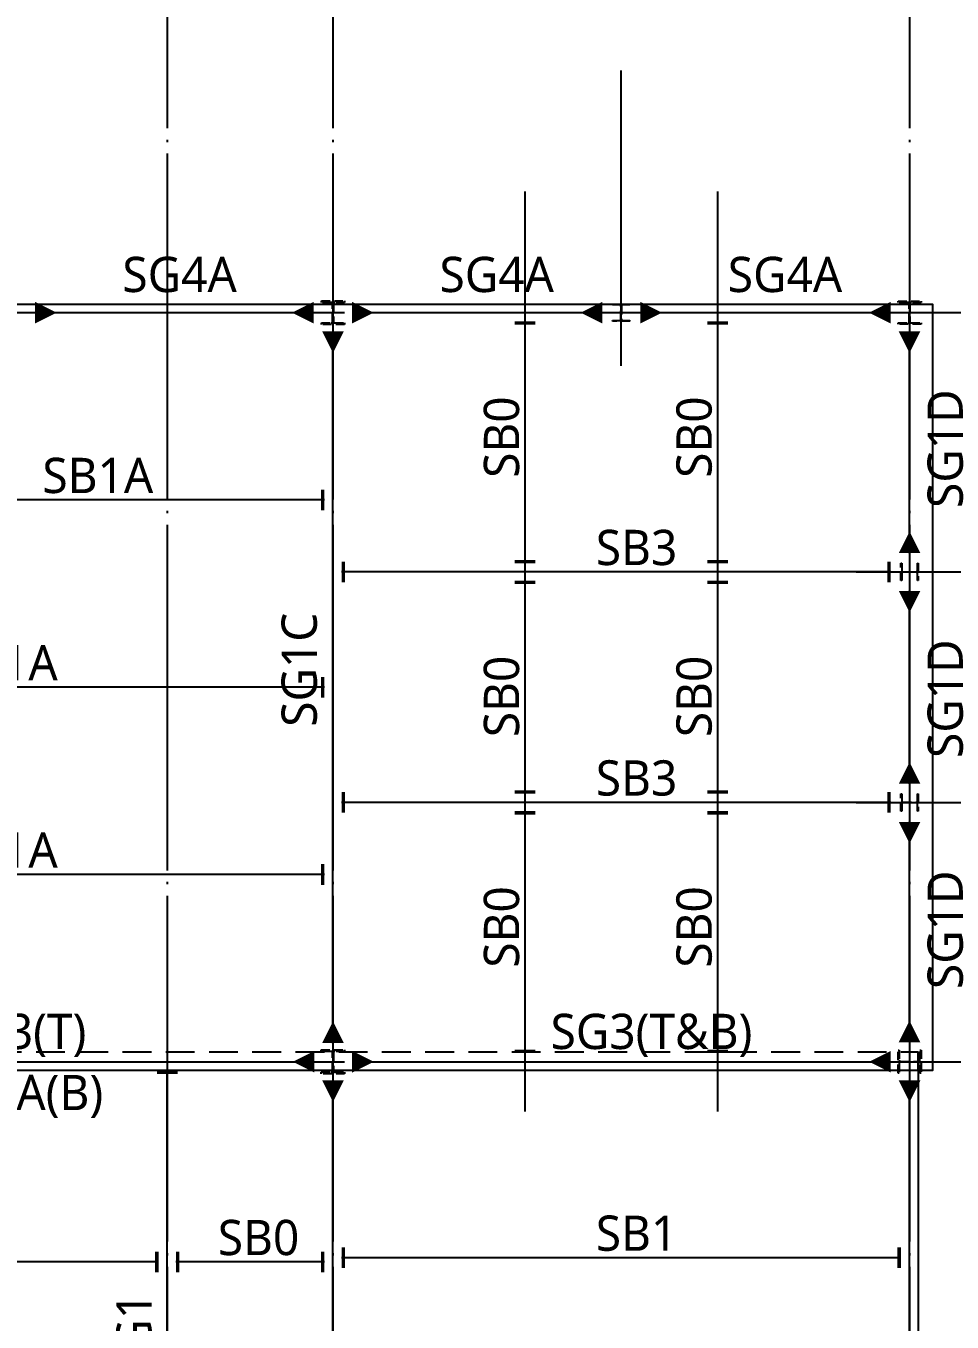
# Model space of a CAD drawing. Header units: millimetres. Extents: x -734060 to 504600, y -7739 to 118800.
# Drawn here: x 433575 to 449637, y 68382 to 90876 of the extents above; entities that cross this region are included whole.
import ezdxf

# ---------------------------------------------------------------- set-up
doc = ezdxf.new("R2010")
doc.units = ezdxf.units.MM
doc.header["$LTSCALE"] = 200
for name, pattern in [('CEN-GAUN', [32.2, 30, -1, 0.2, -1]), ('CONTINOUS', [0]), ('HID2-GAUN', [3.75, 2.5, -1.25]), ('HIDDEN', [0.375, 0.25, -0.125])]:
    doc.linetypes.add(name, pattern=pattern)
doc.layers.get('DEFPOINTS').update_dxf_attribs({"color": 137})
for name, color, linetype in [('CEN', 1, 'CEN-GAUN'), ('S-STG', 4, 'Continuous'), ('Slab Line', 7, 'Continuous'), ('Z-STL-BEAM', 6, 'Continuous'), ('Z-하부구조체', 6, 'HIDDEN')]:
    doc.layers.add(name, color=color, linetype=linetype)
doc.styles.add('ROMANS', font='malgun.ttf')
doc.styles.add('휘츠', font='malgun.ttf')
doc.dimstyles.new('STL-MOM-150', dxfattribs={"dimscale": 150, "dimtxt": 3, "dimasz": 1, "dimexe": 1.25, "dimexo": 0.625, "dimgap": 1.5, "dimtad": 1, "dimtxsty": 'ROMANS', "dimblk": 'DOT_MOM', "dimcen": 0, "dimse1": 1, "dimse2": 1, "dimclrt": 2, "dimadec": 0, "dimazin": 0, "dimtfac": 1, "dimtmove": 2, "dimatfit": 3, "dimfxl": 1.25, "dimarcsym": 0})

# ---------------------------------------------------------------- blocks, each defined once
blk = doc.blocks.new('DOT_MOM')
at = {"color": 0}
blk.add_lwpolyline([(-3.5, 0, 0, 2.5, 0), (-1, 0, 2.5, 2.5, 0)], format="xyseb", dxfattribs=at)
blk = doc.blocks.new('*D242')
at = {"layer": 'DEFPOINTS', "color": 0, "transparency": 16777216}
for p in [(428081, 72900), (438726, 72900), (438726, 72900)]:
    blk.add_point(p, dxfattribs=at)
at = {"layer": 'S-STG', "lineweight": -2, "transparency": 16777216}
blk.add_line((428231, 72900), (438576, 72900), dxfattribs=at)
at = {"layer": 'S-STG', "lineweight": -2, "transparency": 16777216, "xscale": 150, "yscale": 150, "zscale": 150, "rotation": 180}
blk.add_blockref('DOT_MOM', (428081, 72900), dxfattribs=at)
at = {"layer": 'S-STG', "lineweight": -2, "transparency": 16777216, "xscale": 150, "yscale": 150, "zscale": 150}
blk.add_blockref('DOT_MOM', (438726, 72900), dxfattribs=at)
at = {"layer": 'S-STG', "color": 4, "transparency": 16777216, "insert": (433424, 73359), "char_height": 875, "attachment_point": 5, "style": '휘츠'}
blk.add_mtext('{\\H0.7x;SG3(T)}', dxfattribs=at)
blk = doc.blocks.new('*D246')
at = {"layer": 'DEFPOINTS', "color": 0, "transparency": 16777216}
for p in [(439081, 72900), (448723, 72900), (448723, 72900)]:
    blk.add_point(p, dxfattribs=at)
at = {"layer": 'S-STG', "lineweight": -2, "transparency": 16777216}
blk.add_line((439231, 72900), (448573, 72900), dxfattribs=at)
at = {"layer": 'S-STG', "lineweight": -2, "transparency": 16777216, "xscale": 150, "yscale": 150, "zscale": 150, "rotation": 180}
blk.add_blockref('DOT_MOM', (439081, 72900), dxfattribs=at)
at = {"layer": 'S-STG', "lineweight": -2, "transparency": 16777216, "xscale": 150, "yscale": 150, "zscale": 150}
blk.add_blockref('DOT_MOM', (448723, 72900), dxfattribs=at)
at = {"layer": 'S-STG', "color": 4, "transparency": 16777216, "insert": (444424, 73359), "char_height": 875, "attachment_point": 5, "style": '휘츠'}
blk.add_mtext('{\\H0.7x;SG3(T&B)}', dxfattribs=at)
blk = doc.blocks.new('*D250')
at = {"layer": 'DEFPOINTS', "color": 0, "transparency": 16777216}
for p in [(438900, 72725), (438900, 72725), (438900, 56075)]:
    blk.add_point(p, dxfattribs=at)
at = {"layer": 'S-STG', "lineweight": -2, "transparency": 16777216}
blk.add_line((438900, 56225), (438900, 72575), dxfattribs=at)
at = {"layer": 'S-STG', "lineweight": -2, "transparency": 16777216, "xscale": 150, "yscale": 150, "zscale": 150}
for p, rotation in [((438900, 72725), 90), ((438900, 56075), 270)]:
    blk.add_blockref('DOT_MOM', p, dxfattribs=dict(at, rotation=rotation))
at = {"layer": 'S-STG', "color": 4, "transparency": 16777216, "insert": (438418, 64220), "char_height": 875, "attachment_point": 5, "rotation": 90, "style": '휘츠'}
blk.add_mtext('{\\H0.7x;SG2}', dxfattribs=at)
blk = doc.blocks.new('*D254')
at = {"layer": 'DEFPOINTS', "color": 0, "transparency": 16777216}
for p in [(448900, 72725), (448900, 72725), (448900, 56075)]:
    blk.add_point(p, dxfattribs=at)
at = {"layer": 'S-STG', "lineweight": -2, "transparency": 16777216}
blk.add_line((448900, 56225), (448900, 72575), dxfattribs=at)
at = {"layer": 'S-STG', "lineweight": -2, "transparency": 16777216, "xscale": 150, "yscale": 150, "zscale": 150}
for p, rotation in [((448900, 72725), 90), ((448900, 56075), 270)]:
    blk.add_blockref('DOT_MOM', p, dxfattribs=dict(at, rotation=rotation))
at = {"layer": 'S-STG', "color": 4, "transparency": 16777216, "insert": (449556, 64727), "char_height": 875, "attachment_point": 5, "rotation": 90, "style": '휘츠'}
blk.add_mtext('{\\H0.7x;SG2A}', dxfattribs=at)
blk = doc.blocks.new('DOT_PIN')
at = {"layer": 'Z-STL-BEAM', "ltscale": 0.4, "const_width": 0.4}
blk.add_lwpolyline([(-1.2, 1.2), (-1.2, -1.2)], dxfattribs=at)
blk = doc.blocks.new('*D264')
at = {"layer": 'DEFPOINTS', "color": 0, "ltscale": 0.4, "transparency": 16777216}
for p in [(438900, 69500), (438900, 69500), (448900, 69500)]:
    blk.add_point(p, dxfattribs=at)
at = {"layer": 'Z-STL-BEAM', "lineweight": -2, "ltscale": 0.4, "transparency": 16777216}
blk.add_line((448750, 69500), (439050, 69500), dxfattribs=at)
at = {"layer": 'Z-STL-BEAM', "lineweight": -2, "ltscale": 0.4, "transparency": 16777216, "xscale": 150, "yscale": 150, "zscale": 150, "rotation": 180}
blk.add_blockref('DOT_PIN', (438900, 69500), dxfattribs=at)
at = {"layer": 'Z-STL-BEAM', "lineweight": -2, "ltscale": 0.4, "transparency": 16777216, "xscale": 150, "yscale": 150, "zscale": 150}
blk.add_blockref('DOT_PIN', (448900, 69500), dxfattribs=at)
at = {"layer": 'Z-STL-BEAM', "color": 2, "ltscale": 0.4, "transparency": 16777216, "insert": (444165, 69921), "char_height": 875, "attachment_point": 5, "style": '휘츠'}
blk.add_mtext('{\\H0.7x;SB1}', dxfattribs=at)
blk = doc.blocks.new('*D310')
at = {"layer": 'DEFPOINTS', "color": 0, "transparency": 16777216}
for p in [(438900, 85725), (438900, 85725), (438900, 73075)]:
    blk.add_point(p, dxfattribs=at)
at = {"layer": 'S-STG', "lineweight": -2, "transparency": 16777216}
blk.add_line((438900, 73225), (438900, 85575), dxfattribs=at)
at = {"layer": 'S-STG', "lineweight": -2, "transparency": 16777216, "xscale": 150, "yscale": 150, "zscale": 150}
for p, rotation in [((438900, 85725), 90), ((438900, 73075), 270)]:
    blk.add_blockref('DOT_MOM', p, dxfattribs=dict(at, rotation=rotation))
at = {"layer": 'S-STG', "color": 4, "transparency": 16777216, "insert": (438318, 79703), "char_height": 875, "attachment_point": 5, "rotation": 90, "style": '휘츠'}
blk.add_mtext('{\\H0.7x;SG1C}', dxfattribs=at)
blk = doc.blocks.new('*D760')
at = {"layer": 'DEFPOINTS', "color": 0, "ltscale": 0.4, "transparency": 16777216}
for p in [(438900, 81400), (438900, 81400), (448725, 81400)]:
    blk.add_point(p, dxfattribs=at)
at = {"layer": 'Z-STL-BEAM', "lineweight": -2, "ltscale": 0.4, "transparency": 16777216}
blk.add_line((448575, 81400), (439050, 81400), dxfattribs=at)
at = {"layer": 'Z-STL-BEAM', "lineweight": -2, "ltscale": 0.4, "transparency": 16777216, "xscale": 150, "yscale": 150, "zscale": 150, "rotation": 180}
blk.add_blockref('DOT_PIN', (438900, 81400), dxfattribs=at)
at = {"layer": 'Z-STL-BEAM', "lineweight": -2, "ltscale": 0.4, "transparency": 16777216, "xscale": 150, "yscale": 150, "zscale": 150}
blk.add_blockref('DOT_PIN', (448725, 81400), dxfattribs=at)
at = {"layer": 'Z-STL-BEAM', "color": 2, "ltscale": 0.4, "transparency": 16777216, "insert": (444165, 81821), "char_height": 875, "attachment_point": 5, "style": '휘츠'}
blk.add_mtext('{\\H0.7x;SB3}', dxfattribs=at)
blk = doc.blocks.new('*D762')
at = {"layer": 'DEFPOINTS', "color": 0, "ltscale": 0.4, "transparency": 16777216}
for p in [(438900, 77400), (438900, 77400), (448725, 77400)]:
    blk.add_point(p, dxfattribs=at)
at = {"layer": 'Z-STL-BEAM', "lineweight": -2, "ltscale": 0.4, "transparency": 16777216}
blk.add_line((448575, 77400), (439050, 77400), dxfattribs=at)
at = {"layer": 'Z-STL-BEAM', "lineweight": -2, "ltscale": 0.4, "transparency": 16777216, "xscale": 150, "yscale": 150, "zscale": 150, "rotation": 180}
blk.add_blockref('DOT_PIN', (438900, 77400), dxfattribs=at)
at = {"layer": 'Z-STL-BEAM', "lineweight": -2, "ltscale": 0.4, "transparency": 16777216, "xscale": 150, "yscale": 150, "zscale": 150}
blk.add_blockref('DOT_PIN', (448725, 77400), dxfattribs=at)
at = {"layer": 'Z-STL-BEAM', "color": 2, "ltscale": 0.4, "transparency": 16777216, "insert": (444165, 77821), "char_height": 875, "attachment_point": 5, "style": '휘츠'}
blk.add_mtext('{\\H0.7x;SB3}', dxfattribs=at)
blk = doc.blocks.new('*D764')
at = {"layer": 'DEFPOINTS', "color": 0, "ltscale": 0.4, "transparency": 16777216}
for p in [(427900, 82650), (427900, 82650), (438900, 82650)]:
    blk.add_point(p, dxfattribs=at)
at = {"layer": 'Z-STL-BEAM', "lineweight": -2, "ltscale": 0.4, "transparency": 16777216}
blk.add_line((438750, 82650), (428050, 82650), dxfattribs=at)
at = {"layer": 'Z-STL-BEAM', "lineweight": -2, "ltscale": 0.4, "transparency": 16777216, "xscale": 150, "yscale": 150, "zscale": 150, "rotation": 180}
blk.add_blockref('DOT_PIN', (427900, 82650), dxfattribs=at)
at = {"layer": 'Z-STL-BEAM', "lineweight": -2, "ltscale": 0.4, "transparency": 16777216, "xscale": 150, "yscale": 150, "zscale": 150}
blk.add_blockref('DOT_PIN', (438900, 82650), dxfattribs=at)
at = {"layer": 'Z-STL-BEAM', "color": 2, "ltscale": 0.4, "transparency": 16777216, "insert": (434822, 83071), "char_height": 875, "attachment_point": 5, "style": '휘츠'}
blk.add_mtext('{\\H0.7x;SB1A}', dxfattribs=at)
blk = doc.blocks.new('*D766')
at = {"layer": 'DEFPOINTS', "color": 0, "ltscale": 0.4, "transparency": 16777216}
for p in [(427900, 79400), (427900, 79400), (438900, 79400)]:
    blk.add_point(p, dxfattribs=at)
at = {"layer": 'Z-STL-BEAM', "lineweight": -2, "ltscale": 0.4, "transparency": 16777216}
blk.add_line((438750, 79400), (428050, 79400), dxfattribs=at)
at = {"layer": 'Z-STL-BEAM', "lineweight": -2, "ltscale": 0.4, "transparency": 16777216, "xscale": 150, "yscale": 150, "zscale": 150, "rotation": 180}
blk.add_blockref('DOT_PIN', (427900, 79400), dxfattribs=at)
at = {"layer": 'Z-STL-BEAM', "lineweight": -2, "ltscale": 0.4, "transparency": 16777216, "xscale": 150, "yscale": 150, "zscale": 150}
blk.add_blockref('DOT_PIN', (438900, 79400), dxfattribs=at)
at = {"layer": 'Z-STL-BEAM', "color": 2, "ltscale": 0.4, "transparency": 16777216, "insert": (433165, 79821), "char_height": 875, "attachment_point": 5, "style": '휘츠'}
blk.add_mtext('{\\H0.7x;SB1A}', dxfattribs=at)
blk = doc.blocks.new('*D768')
at = {"layer": 'DEFPOINTS', "color": 0, "ltscale": 0.4, "transparency": 16777216}
for p in [(427900, 76150), (427900, 76150), (438900, 76150)]:
    blk.add_point(p, dxfattribs=at)
at = {"layer": 'Z-STL-BEAM', "lineweight": -2, "ltscale": 0.4, "transparency": 16777216}
blk.add_line((438750, 76150), (428050, 76150), dxfattribs=at)
at = {"layer": 'Z-STL-BEAM', "lineweight": -2, "ltscale": 0.4, "transparency": 16777216, "xscale": 150, "yscale": 150, "zscale": 150, "rotation": 180}
blk.add_blockref('DOT_PIN', (427900, 76150), dxfattribs=at)
at = {"layer": 'Z-STL-BEAM', "lineweight": -2, "ltscale": 0.4, "transparency": 16777216, "xscale": 150, "yscale": 150, "zscale": 150}
blk.add_blockref('DOT_PIN', (438900, 76150), dxfattribs=at)
at = {"layer": 'Z-STL-BEAM', "color": 2, "ltscale": 0.4, "transparency": 16777216, "insert": (433165, 76571), "char_height": 875, "attachment_point": 5, "style": '휘츠'}
blk.add_mtext('{\\H0.7x;SB1A}', dxfattribs=at)
blk = doc.blocks.new('*D776')
at = {"layer": 'DEFPOINTS', "color": 0, "transparency": 16777216}
for p in [(448900, 85725), (448900, 85725), (448900, 81578)]:
    blk.add_point(p, dxfattribs=at)
at = {"layer": 'S-STG', "lineweight": -2, "transparency": 16777216}
blk.add_line((448900, 81728), (448900, 85575), dxfattribs=at)
at = {"layer": 'S-STG', "lineweight": -2, "transparency": 16777216, "xscale": 150, "yscale": 150, "zscale": 150}
for p, rotation in [((448900, 85725), 90), ((448900, 81578), 270)]:
    blk.add_blockref('DOT_MOM', p, dxfattribs=dict(at, rotation=rotation))
at = {"layer": 'S-STG', "color": 4, "transparency": 16777216, "insert": (449522, 83540), "char_height": 875, "attachment_point": 5, "rotation": 90, "style": '휘츠'}
blk.add_mtext('{\\H0.7x;SG1D}', dxfattribs=at)
blk = doc.blocks.new('*D778')
at = {"layer": 'DEFPOINTS', "color": 0, "transparency": 16777216}
for p in [(448900, 77211), (448900, 77211), (448900, 73088)]:
    blk.add_point(p, dxfattribs=at)
at = {"layer": 'S-STG', "lineweight": -2, "transparency": 16777216}
blk.add_line((448900, 73238), (448900, 77061), dxfattribs=at)
at = {"layer": 'S-STG', "lineweight": -2, "transparency": 16777216, "xscale": 150, "yscale": 150, "zscale": 150}
for p, rotation in [((448900, 77211), 90), ((448900, 73088), 270)]:
    blk.add_blockref('DOT_MOM', p, dxfattribs=dict(at, rotation=rotation))
at = {"layer": 'S-STG', "color": 4, "transparency": 16777216, "insert": (449522, 75191), "char_height": 875, "attachment_point": 5, "rotation": 90, "style": '휘츠'}
blk.add_mtext('{\\H0.7x;SG1D}', dxfattribs=at)
blk = doc.blocks.new('*D800')
at = {"layer": 'DEFPOINTS', "color": 0, "transparency": 16777216}
for p in [(428081, 72900), (438726, 72900), (438726, 72900)]:
    blk.add_point(p, dxfattribs=at)
at = {"layer": 'S-STG', "lineweight": -2, "transparency": 16777216}
blk.add_line((428231, 72900), (438576, 72900), dxfattribs=at)
at = {"layer": 'S-STG', "lineweight": -2, "transparency": 16777216, "xscale": 150, "yscale": 150, "zscale": 150, "rotation": 180}
blk.add_blockref('DOT_MOM', (428081, 72900), dxfattribs=at)
at = {"layer": 'S-STG', "lineweight": -2, "transparency": 16777216, "xscale": 150, "yscale": 150, "zscale": 150}
blk.add_blockref('DOT_MOM', (438726, 72900), dxfattribs=at)
at = {"layer": 'S-STG', "color": 4, "transparency": 16777216, "insert": (433424, 72299), "char_height": 875, "attachment_point": 5, "style": '휘츠'}
blk.add_mtext('{\\H0.7x;SG3A(B)}', dxfattribs=at)
blk = doc.blocks.new('*D802')
at = {"layer": 'DEFPOINTS', "color": 0, "transparency": 16777216}
for p in [(436025, 72900), (436025, 72900), (436025, 62023)]:
    blk.add_point(p, dxfattribs=at)
at = {"layer": 'S-STG', "lineweight": -2, "transparency": 16777216}
blk.add_line((436025, 62173), (436025, 72750), dxfattribs=at)
at = {"layer": 'S-STG', "lineweight": -2, "transparency": 16777216, "xscale": 150, "yscale": 150, "zscale": 150}
for name, p, rotation in [('DOT_PIN', (436025, 72900), 90), ('DOT_MOM', (436025, 62023), 270)]:
    blk.add_blockref(name, p, dxfattribs=dict(at, rotation=rotation))
at = {"layer": 'S-STG', "color": 4, "transparency": 16777216, "insert": (435452, 67931), "char_height": 875, "attachment_point": 5, "rotation": 90, "style": '휘츠'}
blk.add_mtext('{\\H0.7x;TSG1}', dxfattribs=at)
blk = doc.blocks.new('*D804')
at = {"layer": 'DEFPOINTS', "color": 0, "ltscale": 0.4, "transparency": 16777216}
for p in [(427900, 69425), (427900, 69425), (436025, 69425)]:
    blk.add_point(p, dxfattribs=at)
at = {"layer": 'Z-STL-BEAM', "lineweight": -2, "ltscale": 0.4, "transparency": 16777216}
blk.add_line((435875, 69425), (428050, 69425), dxfattribs=at)
at = {"layer": 'Z-STL-BEAM', "lineweight": -2, "ltscale": 0.4, "transparency": 16777216, "xscale": 150, "yscale": 150, "zscale": 150, "rotation": 180}
blk.add_blockref('DOT_PIN', (427900, 69425), dxfattribs=at)
at = {"layer": 'Z-STL-BEAM', "lineweight": -2, "ltscale": 0.4, "transparency": 16777216, "xscale": 150, "yscale": 150, "zscale": 150}
blk.add_blockref('DOT_PIN', (436025, 69425), dxfattribs=at)
at = {"layer": 'Z-STL-BEAM', "color": 2, "ltscale": 0.4, "transparency": 16777216, "insert": (432003, 69846), "char_height": 875, "attachment_point": 5, "style": '휘츠'}
blk.add_mtext('{\\H0.7x;SB2}', dxfattribs=at)
blk = doc.blocks.new('*D806')
at = {"layer": 'DEFPOINTS', "color": 0, "ltscale": 0.4, "transparency": 16777216}
for p in [(436025, 69425), (436025, 69425), (438900, 69425)]:
    blk.add_point(p, dxfattribs=at)
at = {"layer": 'Z-STL-BEAM', "lineweight": -2, "ltscale": 0.4, "transparency": 16777216}
blk.add_line((438750, 69425), (436175, 69425), dxfattribs=at)
at = {"layer": 'Z-STL-BEAM', "lineweight": -2, "ltscale": 0.4, "transparency": 16777216, "xscale": 150, "yscale": 150, "zscale": 150, "rotation": 180}
blk.add_blockref('DOT_PIN', (436025, 69425), dxfattribs=at)
at = {"layer": 'Z-STL-BEAM', "lineweight": -2, "ltscale": 0.4, "transparency": 16777216, "xscale": 150, "yscale": 150, "zscale": 150}
blk.add_blockref('DOT_PIN', (438900, 69425), dxfattribs=at)
at = {"layer": 'Z-STL-BEAM', "color": 2, "ltscale": 0.4, "transparency": 16777216, "insert": (437609, 69846), "char_height": 875, "attachment_point": 5, "style": '휘츠'}
blk.add_mtext('{\\H0.7x;SB0}', dxfattribs=at)
blk = doc.blocks.new('*D814')
at = {"layer": 'DEFPOINTS', "color": 0, "transparency": 16777216}
for p in [(448900, 81221), (448900, 81221), (448900, 77574)]:
    blk.add_point(p, dxfattribs=at)
at = {"layer": 'S-STG', "lineweight": -2, "transparency": 16777216}
blk.add_line((448900, 77724), (448900, 81071), dxfattribs=at)
at = {"layer": 'S-STG', "lineweight": -2, "transparency": 16777216, "xscale": 150, "yscale": 150, "zscale": 150}
for p, rotation in [((448900, 81221), 90), ((448900, 77574), 270)]:
    blk.add_blockref('DOT_MOM', p, dxfattribs=dict(at, rotation=rotation))
at = {"layer": 'S-STG', "color": 4, "transparency": 16777216, "insert": (449522, 79201), "char_height": 875, "attachment_point": 5, "rotation": 90, "style": '휘츠'}
blk.add_mtext('{\\H0.7x;SG1D}', dxfattribs=at)
blk = doc.blocks.new('*D816')
at = {"layer": 'DEFPOINTS', "color": 0, "ltscale": 0.4, "transparency": 16777216}
for p in [(442230, 85900), (442230, 81400), (442230, 81400)]:
    blk.add_point(p, dxfattribs=at)
at = {"layer": 'Z-STL-BEAM', "lineweight": -2, "ltscale": 0.4, "transparency": 16777216}
blk.add_line((442230, 85750), (442230, 81550), dxfattribs=at)
at = {"layer": 'Z-STL-BEAM', "lineweight": -2, "ltscale": 0.4, "transparency": 16777216, "xscale": 150, "yscale": 150, "zscale": 150}
for p, rotation in [((442230, 85900), 90), ((442230, 81400), 270)]:
    blk.add_blockref('DOT_PIN', p, dxfattribs=dict(at, rotation=rotation))
at = {"layer": 'Z-STL-BEAM', "color": 2, "ltscale": 0.4, "transparency": 16777216, "insert": (441826, 83740), "char_height": 875, "attachment_point": 5, "rotation": 90, "style": '휘츠'}
blk.add_mtext('{\\H0.7x;SB0}', dxfattribs=at)
blk = doc.blocks.new('*D818')
at = {"layer": 'DEFPOINTS', "color": 0, "ltscale": 0.4, "transparency": 16777216}
for p in [(442230, 81400), (442230, 77400), (442230, 77400)]:
    blk.add_point(p, dxfattribs=at)
at = {"layer": 'Z-STL-BEAM', "lineweight": -2, "ltscale": 0.4, "transparency": 16777216}
blk.add_line((442230, 81250), (442230, 77550), dxfattribs=at)
at = {"layer": 'Z-STL-BEAM', "lineweight": -2, "ltscale": 0.4, "transparency": 16777216, "xscale": 150, "yscale": 150, "zscale": 150}
for p, rotation in [((442230, 81400), 90), ((442230, 77400), 270)]:
    blk.add_blockref('DOT_PIN', p, dxfattribs=dict(at, rotation=rotation))
at = {"layer": 'Z-STL-BEAM', "color": 2, "ltscale": 0.4, "transparency": 16777216, "insert": (441826, 79240), "char_height": 875, "attachment_point": 5, "rotation": 90, "style": '휘츠'}
blk.add_mtext('{\\H0.7x;SB0}', dxfattribs=at)
blk = doc.blocks.new('*D820')
at = {"layer": 'DEFPOINTS', "color": 0, "ltscale": 0.4, "transparency": 16777216}
for p in [(442230, 77400), (442230, 72900), (442230, 72900)]:
    blk.add_point(p, dxfattribs=at)
at = {"layer": 'Z-STL-BEAM', "lineweight": -2, "ltscale": 0.4, "transparency": 16777216}
blk.add_line((442230, 77250), (442230, 73050), dxfattribs=at)
at = {"layer": 'Z-STL-BEAM', "lineweight": -2, "ltscale": 0.4, "transparency": 16777216, "xscale": 150, "yscale": 150, "zscale": 150}
for p, rotation in [((442230, 77400), 90), ((442230, 72900), 270)]:
    blk.add_blockref('DOT_PIN', p, dxfattribs=dict(at, rotation=rotation))
at = {"layer": 'Z-STL-BEAM', "color": 2, "ltscale": 0.4, "transparency": 16777216, "insert": (441826, 75240), "char_height": 875, "attachment_point": 5, "rotation": 90, "style": '휘츠'}
blk.add_mtext('{\\H0.7x;SB0}', dxfattribs=at)
blk = doc.blocks.new('*D822')
at = {"layer": 'DEFPOINTS', "color": 0, "ltscale": 0.4, "transparency": 16777216}
for p in [(445570, 85900), (445570, 81400), (445570, 81400)]:
    blk.add_point(p, dxfattribs=at)
at = {"layer": 'Z-STL-BEAM', "lineweight": -2, "ltscale": 0.4, "transparency": 16777216}
blk.add_line((445570, 85750), (445570, 81550), dxfattribs=at)
at = {"layer": 'Z-STL-BEAM', "lineweight": -2, "ltscale": 0.4, "transparency": 16777216, "xscale": 150, "yscale": 150, "zscale": 150}
for p, rotation in [((445570, 85900), 90), ((445570, 81400), 270)]:
    blk.add_blockref('DOT_PIN', p, dxfattribs=dict(at, rotation=rotation))
at = {"layer": 'Z-STL-BEAM', "color": 2, "ltscale": 0.4, "transparency": 16777216, "insert": (445166, 83740), "char_height": 875, "attachment_point": 5, "rotation": 90, "style": '휘츠'}
blk.add_mtext('{\\H0.7x;SB0}', dxfattribs=at)
blk = doc.blocks.new('*D824')
at = {"layer": 'DEFPOINTS', "color": 0, "ltscale": 0.4, "transparency": 16777216}
for p in [(445570, 81400), (445570, 77400), (445570, 77400)]:
    blk.add_point(p, dxfattribs=at)
at = {"layer": 'Z-STL-BEAM', "lineweight": -2, "ltscale": 0.4, "transparency": 16777216}
blk.add_line((445570, 81250), (445570, 77550), dxfattribs=at)
at = {"layer": 'Z-STL-BEAM', "lineweight": -2, "ltscale": 0.4, "transparency": 16777216, "xscale": 150, "yscale": 150, "zscale": 150}
for p, rotation in [((445570, 81400), 90), ((445570, 77400), 270)]:
    blk.add_blockref('DOT_PIN', p, dxfattribs=dict(at, rotation=rotation))
at = {"layer": 'Z-STL-BEAM', "color": 2, "ltscale": 0.4, "transparency": 16777216, "insert": (445166, 79240), "char_height": 875, "attachment_point": 5, "rotation": 90, "style": '휘츠'}
blk.add_mtext('{\\H0.7x;SB0}', dxfattribs=at)
blk = doc.blocks.new('*D826')
at = {"layer": 'DEFPOINTS', "color": 0, "ltscale": 0.4, "transparency": 16777216}
for p in [(445570, 77400), (445570, 72900), (445570, 72900)]:
    blk.add_point(p, dxfattribs=at)
at = {"layer": 'Z-STL-BEAM', "lineweight": -2, "ltscale": 0.4, "transparency": 16777216}
blk.add_line((445570, 77250), (445570, 73050), dxfattribs=at)
at = {"layer": 'Z-STL-BEAM', "lineweight": -2, "ltscale": 0.4, "transparency": 16777216, "xscale": 150, "yscale": 150, "zscale": 150}
for p, rotation in [((445570, 77400), 90), ((445570, 72900), 270)]:
    blk.add_blockref('DOT_PIN', p, dxfattribs=dict(at, rotation=rotation))
at = {"layer": 'Z-STL-BEAM', "color": 2, "ltscale": 0.4, "transparency": 16777216, "insert": (445166, 75240), "char_height": 875, "attachment_point": 5, "rotation": 90, "style": '휘츠'}
blk.add_mtext('{\\H0.7x;SB0}', dxfattribs=at)
blk = doc.blocks.new('*D876')
at = {"layer": 'DEFPOINTS', "color": 0, "transparency": 16777216}
for p in [(433581, 85900), (438713, 85900), (438713, 85900)]:
    blk.add_point(p, dxfattribs=at)
at = {"layer": 'S-STG', "lineweight": -2, "transparency": 16777216}
blk.add_line((433731, 85900), (438563, 85900), dxfattribs=at)
at = {"layer": 'S-STG', "lineweight": -2, "transparency": 16777216, "xscale": 150, "yscale": 150, "zscale": 150, "rotation": 180}
blk.add_blockref('DOT_MOM', (433581, 85900), dxfattribs=at)
at = {"layer": 'S-STG', "lineweight": -2, "transparency": 16777216, "xscale": 150, "yscale": 150, "zscale": 150}
blk.add_blockref('DOT_MOM', (438713, 85900), dxfattribs=at)
at = {"layer": 'S-STG', "color": 4, "transparency": 16777216, "insert": (436240, 86559), "char_height": 875, "attachment_point": 5, "style": '휘츠'}
blk.add_mtext('{\\H0.7x;SG4A}', dxfattribs=at)
blk = doc.blocks.new('*D878')
at = {"layer": 'DEFPOINTS', "color": 0, "transparency": 16777216}
for p in [(439081, 85900), (443720, 85900), (443720, 85900)]:
    blk.add_point(p, dxfattribs=at)
at = {"layer": 'S-STG', "lineweight": -2, "transparency": 16777216}
blk.add_line((439231, 85900), (443570, 85900), dxfattribs=at)
at = {"layer": 'S-STG', "lineweight": -2, "transparency": 16777216, "xscale": 150, "yscale": 150, "zscale": 150, "rotation": 180}
blk.add_blockref('DOT_MOM', (439081, 85900), dxfattribs=at)
at = {"layer": 'S-STG', "lineweight": -2, "transparency": 16777216, "xscale": 150, "yscale": 150, "zscale": 150}
blk.add_blockref('DOT_MOM', (443720, 85900), dxfattribs=at)
at = {"layer": 'S-STG', "color": 4, "transparency": 16777216, "insert": (441740, 86559), "char_height": 875, "attachment_point": 5, "style": '휘츠'}
blk.add_mtext('{\\H0.7x;SG4A}', dxfattribs=at)
blk = doc.blocks.new('*D880')
at = {"layer": 'DEFPOINTS', "color": 0, "transparency": 16777216}
for p in [(444081, 85900), (448720, 85900), (448720, 85900)]:
    blk.add_point(p, dxfattribs=at)
at = {"layer": 'S-STG', "lineweight": -2, "transparency": 16777216}
blk.add_line((444231, 85900), (448570, 85900), dxfattribs=at)
at = {"layer": 'S-STG', "lineweight": -2, "transparency": 16777216, "xscale": 150, "yscale": 150, "zscale": 150, "rotation": 180}
blk.add_blockref('DOT_MOM', (444081, 85900), dxfattribs=at)
at = {"layer": 'S-STG', "lineweight": -2, "transparency": 16777216, "xscale": 150, "yscale": 150, "zscale": 150}
blk.add_blockref('DOT_MOM', (448720, 85900), dxfattribs=at)
at = {"layer": 'S-STG', "color": 4, "transparency": 16777216, "insert": (446740, 86559), "char_height": 875, "attachment_point": 5, "style": '휘츠'}
blk.add_mtext('{\\H0.7x;SG4A}', dxfattribs=at)

msp = doc.modelspace()

# ---------------------------------------------------------------- linework, layer by layer
at = {"layer": 'CEN'}
for p, q in [((436025, 95100), (436025, 32900)), ((438900, 95100), (438900, 32900)), ((448900, 95100), (448900, 32900)), ((443900, 84975), (443900, 90100)), ((368700, 85900), (453900, 85900)), ((447975, 81400), (453900, 81400)), ((447975, 77400), (453900, 77400)), ((368700, 72900), (453900, 72900))]:
    msp.add_line(p, q, dxfattribs=at)
at = {"layer": 'CEN', "linetype": 'CONTINOUS'}
for p, q in [((442230, 88004.217), (442230, 72037.375)), ((445570, 88004.217), (445570, 72037.375))]:
    msp.add_line(p, q, dxfattribs=at)
at = {"layer": 'Slab Line', "linetype": 'HID2-GAUN'}
msp.add_line((427750, 73075), (449050, 73075), dxfattribs=at)
at = {"layer": 'Slab Line'}
msp.add_lwpolyline([(427750, 86050), (449300, 86050), (449300, 72750), (427750, 72750)], close=True, dxfattribs=at)
at = {"layer": 'Slab Line', "linetype": 'HID2-GAUN'}
msp.add_lwpolyline([(449050, 72750), (449050, 73075)], dxfattribs=at)
at = {"layer": 'Slab Line'}
msp.add_lwpolyline([(449050, 72750), (449050, 64670)], dxfattribs=at)
at = {"layer": 'Z-하부구조체', "ltscale": 3}
for points in [[(438698.5, 85697), (438698.5, 85721), (438870, 85721, 0.414213562), (438892, 85743), (438892, 86057, 0.414213562), (438870, 86079), (438698.5, 86079), (438698.5, 86103), (439101.5, 86103), (439101.5, 86079), (438930, 86079, 0.414213562), (438908, 86057), (438908, 85743, 0.414213562), (438930, 85721), (439101.5, 85721), (439101.5, 85697)], [(443750, 85750), (443750, 85765), (443877, 85765, 0.414213562), (443895, 85783), (443895, 86017, 0.414213562), (443877, 86035), (443750, 86035), (443750, 86050), (444050, 86050), (444050, 86035), (443923, 86035, 0.414213562), (443905, 86017), (443905, 85783, 0.414213562), (443923, 85765), (444050, 85765), (444050, 85750)], [(448700, 85700), (448700, 85721), (448871.5, 85721, 0.414213562), (448893.5, 85743), (448893.5, 86057, 0.414213562), (448871.5, 86079), (448700, 86079), (448700, 86100), (449100, 86100), (449100, 86079), (448928.5, 86079, 0.414213562), (448906.5, 86057), (448906.5, 85743, 0.414213562), (448928.5, 85721), (449100, 85721), (449100, 85700)], [(448750, 81550), (448765, 81550), (448765, 81423, 0.414213562), (448783, 81405), (449017, 81405, 0.414213562), (449035, 81423), (449035, 81550), (449050, 81550), (449050, 81250), (449035, 81250), (449035, 81377, 0.414213562), (449017, 81395), (448783, 81395, 0.414213562), (448765, 81377), (448765, 81250), (448750, 81250)], [(448750, 77550), (448765, 77550), (448765, 77423, 0.414213562), (448783, 77405), (449017, 77405, 0.414213562), (449035, 77423), (449035, 77550), (449050, 77550), (449050, 77250), (449035, 77250), (449035, 77377, 0.414213562), (449017, 77395), (448783, 77395, 0.414213562), (448765, 77377), (448765, 77250), (448750, 77250)], [(438697.5, 72721), (438869, 72721, 0.414213562), (438891, 72743), (438891, 73057, 0.414213562), (438869, 73079), (438697.5, 73079), (438697.5, 73107), (439102.5, 73107), (439102.5, 73079), (438931, 73079, 0.414213562), (438909, 73057), (438909, 72743, 0.414213562), (438931, 72721), (439102.5, 72721), (439102.5, 72693), (438697.5, 72693)], [(448700, 73100), (448721, 73100), (448721, 72928.5, 0.414213562), (448743, 72906.5), (449057, 72906.5, 0.414213562), (449079, 72928.5), (449079, 73100), (449100, 73100), (449100, 72700), (449079, 72700), (449079, 72871.5, 0.414213562), (449057, 72893.5), (448743, 72893.5, 0.414213562), (448721, 72871.5), (448721, 72700), (448700, 72700)]]:
    msp.add_lwpolyline(points, format="xyb", close=True, dxfattribs=at)

# ---------------------------------------------------------------- dimensions: what is measured, and where the dimension line sits
at = {"layer": 'S-STG'}
for base, p1, p2, text, override, picture, middle in [((438713.003, 85900), (433580.801, 85900), (438713.003, 85900), '{\\H0.7x;SG4A}', {"dimscale": 0, "dimtxt": 875, "dimasz": 150, "dimexe": 156.25, "dimexo": 78.125, "dimgap": 75, "dimtxsty": '휘츠', "dimcen": 0, "dimclrd": 256, "dimclrt": 4, "dimtix": 0, "dimtofl": 1, "dimtmove": 1, "dimatfit": 1}, '*D876', (436240.311, 86558.614)), ((443719.593, 85900), (439080.801, 85900), (443719.593, 85900), '{\\H0.7x;SG4A}', {"dimscale": 0, "dimtxt": 875, "dimasz": 150, "dimexe": 156.25, "dimexo": 78.125, "dimgap": 75, "dimtxsty": '휘츠', "dimcen": 0, "dimclrd": 256, "dimclrt": 4, "dimtix": 0, "dimtofl": 1, "dimtmove": 1, "dimatfit": 1}, '*D878', (441740.311, 86558.614)), ((448719.593, 85900), (444080.801, 85900), (448719.593, 85900), '{\\H0.7x;SG4A}', {"dimscale": 0, "dimtxt": 875, "dimasz": 150, "dimexe": 156.25, "dimexo": 78.125, "dimgap": 75, "dimtxsty": '휘츠', "dimcen": 0, "dimclrd": 256, "dimclrt": 4, "dimtix": 0, "dimtofl": 1, "dimtmove": 1, "dimatfit": 1}, '*D880', (446740.311, 86558.614)), ((438726.262, 72900), (428080.801, 72900), (438726.262, 72900), '{\\H0.7x;SG3(T)}', {"dimscale": 0, "dimtxt": 875, "dimasz": 150, "dimexe": 156.25, "dimexo": 78.125, "dimgap": 75, "dimtxsty": '휘츠', "dimcen": 0, "dimclrd": 256, "dimclrt": 4, "dimtix": 0, "dimtofl": 1, "dimtmove": 1, "dimatfit": 1}, '*D242', (433423.67, 73358.614)), ((448722.793, 72900), (439080.801, 72900), (448722.793, 72900), '{\\H0.7x;SG3(T&B)}', {"dimscale": 0, "dimtxt": 875, "dimasz": 150, "dimexe": 156.25, "dimexo": 78.125, "dimgap": 75, "dimtxsty": '휘츠', "dimcen": 0, "dimclrd": 256, "dimclrt": 4, "dimtix": 0, "dimtofl": 1, "dimtmove": 1, "dimatfit": 1}, '*D246', (444423.67, 73358.614)), ((438726.262, 72900), (428080.801, 72900), (438726.262, 72900), '{\\H0.7x;SG3A(B)}', {"dimscale": 0, "dimtxt": 875, "dimasz": 150, "dimexe": 156.25, "dimexo": 78.125, "dimgap": 75, "dimtxsty": '휘츠', "dimclrd": 256, "dimclrt": 4, "dimtix": 0, "dimtofl": 1, "dimtmove": 1, "dimatfit": 1}, '*D800', (433423.67, 72298.544))]:
    dim = msp.add_linear_dim(base=base, p1=p1, p2=p2, text=text, dimstyle='STL-MOM-150', override=override, dxfattribs=at)
    dim.commit()
    dim.dimension.update_dxf_attribs({"geometry": picture, "text_midpoint": middle, "dimtype": 160})
for base, p1, p2, text, override, picture, middle in [((438900, 85725), (438900, 73075), (438900, 85725), '{\\H0.7x;SG1C}', {"dimscale": 0, "dimtxt": 875, "dimasz": 150, "dimexe": 156.25, "dimexo": 78.125, "dimgap": 75, "dimtxsty": '휘츠', "dimcen": 0, "dimclrd": 256, "dimclrt": 4, "dimtix": 0, "dimtofl": 1, "dimtmove": 1, "dimatfit": 1}, '*D310', (438318, 79702.848)), ((448900, 85725), (448900, 81578.428), (448900, 85725), '{\\H0.7x;SG1D}', {"dimscale": 0, "dimtxt": 875, "dimasz": 150, "dimexe": 156.25, "dimexo": 78.125, "dimgap": 75, "dimtxsty": '휘츠', "dimcen": 0, "dimclrd": 256, "dimclrt": 4, "dimtix": 0, "dimtofl": 1, "dimtmove": 1, "dimatfit": 1}, '*D776', (449522.228, 83540.345)), ((448900, 81221.289), (448900, 77574.428), (448900, 81221.289), '{\\H0.7x;SG1D}', {"dimscale": 0, "dimtxt": 875, "dimasz": 150, "dimexe": 156.25, "dimexo": 78.125, "dimgap": 75, "dimtxsty": '휘츠', "dimcen": 0, "dimclrd": 256, "dimclrt": 4, "dimtix": 0, "dimtofl": 1, "dimtmove": 1, "dimatfit": 1}, '*D814', (449522.228, 79201.471)), ((448900, 77211.097), (448900, 73087.634), (448900, 77211.097), '{\\H0.7x;SG1D}', {"dimscale": 0, "dimtxt": 875, "dimasz": 150, "dimexe": 156.25, "dimexo": 78.125, "dimgap": 75, "dimtxsty": '휘츠', "dimcen": 0, "dimclrd": 256, "dimclrt": 4, "dimtix": 0, "dimtofl": 1, "dimtmove": 1, "dimatfit": 1}, '*D778', (449522.228, 75191.28)), ((436025, 72900), (436025, 62022.554), (436025, 72900), '{\\H0.7x;TSG1}', {"dimscale": 0, "dimtxt": 875, "dimasz": 150, "dimexe": 156.25, "dimexo": 78.125, "dimgap": 75, "dimtxsty": '휘츠', "dimblk1": 'DOT_MOM', "dimblk2": 'DOT_PIN', "dimsah": 1, "dimcen": 0, "dimclrd": 256, "dimclrt": 4, "dimtix": 0, "dimtofl": 1, "dimtmove": 1, "dimatfit": 1}, '*D802', (435452.401, 67930.948)), ((438900, 72725), (438900, 56075), (438900, 72725), '{\\H0.7x;SG2}', {"dimscale": 0, "dimtxt": 875, "dimasz": 150, "dimexe": 156.25, "dimexo": 78.125, "dimgap": 75, "dimtxsty": '휘츠', "dimcen": 0, "dimclrd": 256, "dimclrt": 4, "dimtix": 0, "dimtofl": 1, "dimtmove": 1, "dimatfit": 1}, '*D250', (438418, 64220.396)), ((448900, 72725), (448900, 56075), (448900, 72725), '{\\H0.7x;SG2A}', {"dimscale": 0, "dimtxt": 875, "dimasz": 150, "dimexe": 156.25, "dimexo": 78.125, "dimgap": 75, "dimtxsty": '휘츠', "dimcen": 0, "dimclrd": 256, "dimclrt": 4, "dimtix": 0, "dimtofl": 1, "dimtmove": 1, "dimatfit": 1}, '*D254', (449556.16, 64726.552))]:
    dim = msp.add_linear_dim(base=base, p1=p1, p2=p2, angle=90, text=text, dimstyle='STL-MOM-150', override=override, dxfattribs=at)
    dim.commit()
    dim.dimension.update_dxf_attribs({"geometry": picture, "text_midpoint": middle, "dimtype": 160})
at = {"layer": 'Z-STL-BEAM', "ltscale": 0.4}
for base, p1, p2, angle, text, picture, middle in [((442230, 81400.001), (442230, 85900), (442230.001, 81400.001), 270, '{\\H0.7x;SB0}', '*D816', (441826.34, 83740.492)), ((445570, 81400.001), (445570, 85900), (445570.001, 81400.001), 270, '{\\H0.7x;SB0}', '*D822', (445166.34, 83740.492)), ((427900, 82650), (438900, 82650), (427900, 82650), 180, '{\\H0.7x;SB1A}', '*D764', (434821.872, 83070.636)), ((438900, 81400), (448725, 81400), (438900, 81400), 180, '{\\H0.7x;SB3}', '*D760', (444164.784, 81820.636)), ((442230, 77400), (442230, 81400), (442230, 77400), 270, '{\\H0.7x;SB0}', '*D818', (441826.34, 79240.492)), ((445570, 77400), (445570, 81400), (445570, 77400), 270, '{\\H0.7x;SB0}', '*D824', (445166.34, 79240.492)), ((427900, 79400), (438900, 79400), (427900, 79400), 180, '{\\H0.7x;SB1A}', '*D766', (433164.784, 79820.636)), ((438900, 77400), (448725, 77400), (438900, 77400), 180, '{\\H0.7x;SB3}', '*D762', (444164.784, 77820.636)), ((442230, 72900.001), (442230, 77400), (442230.001, 72900.001), 270, '{\\H0.7x;SB0}', '*D820', (441826.34, 75240.492)), ((445570, 72900.001), (445570, 77400), (445570.001, 72900.001), 270, '{\\H0.7x;SB0}', '*D826', (445166.34, 75240.492)), ((427900, 76150), (438900, 76150), (427900, 76150), 180, '{\\H0.7x;SB1A}', '*D768', (433164.784, 76570.636)), ((427900, 69425), (436025, 69425), (427900, 69425), 180, '{\\H0.7x;SB2}', '*D804', (432003.013, 69845.636)), ((436025, 69425), (438900, 69425), (436025, 69425), 180, '{\\H0.7x;SB0}', '*D806', (437608.608, 69845.636)), ((438900, 69500), (448900, 69500), (438900, 69500), 180, '{\\H0.7x;SB1}', '*D264', (444164.784, 69920.636))]:
    dim = msp.add_linear_dim(base=base, p1=p1, p2=p2, angle=angle, text=text, dimstyle='STL-MOM-150', override={"dimscale": 0, "dimtxt": 875, "dimasz": 150, "dimexe": 156.25, "dimexo": 78.125, "dimgap": 75, "dimtxsty": '휘츠', "dimblk1": 'DOT_PIN', "dimblk2": 'DOT_PIN', "dimsah": 1, "dimcen": 0, "dimclrd": 256, "dimtix": 0, "dimtofl": 1, "dimtmove": 1, "dimatfit": 1}, dxfattribs=at)
    dim.commit()
    dim.dimension.update_dxf_attribs({"geometry": picture, "text_midpoint": middle, "dimtype": 160})

doc.saveas('drawing.dxf')
